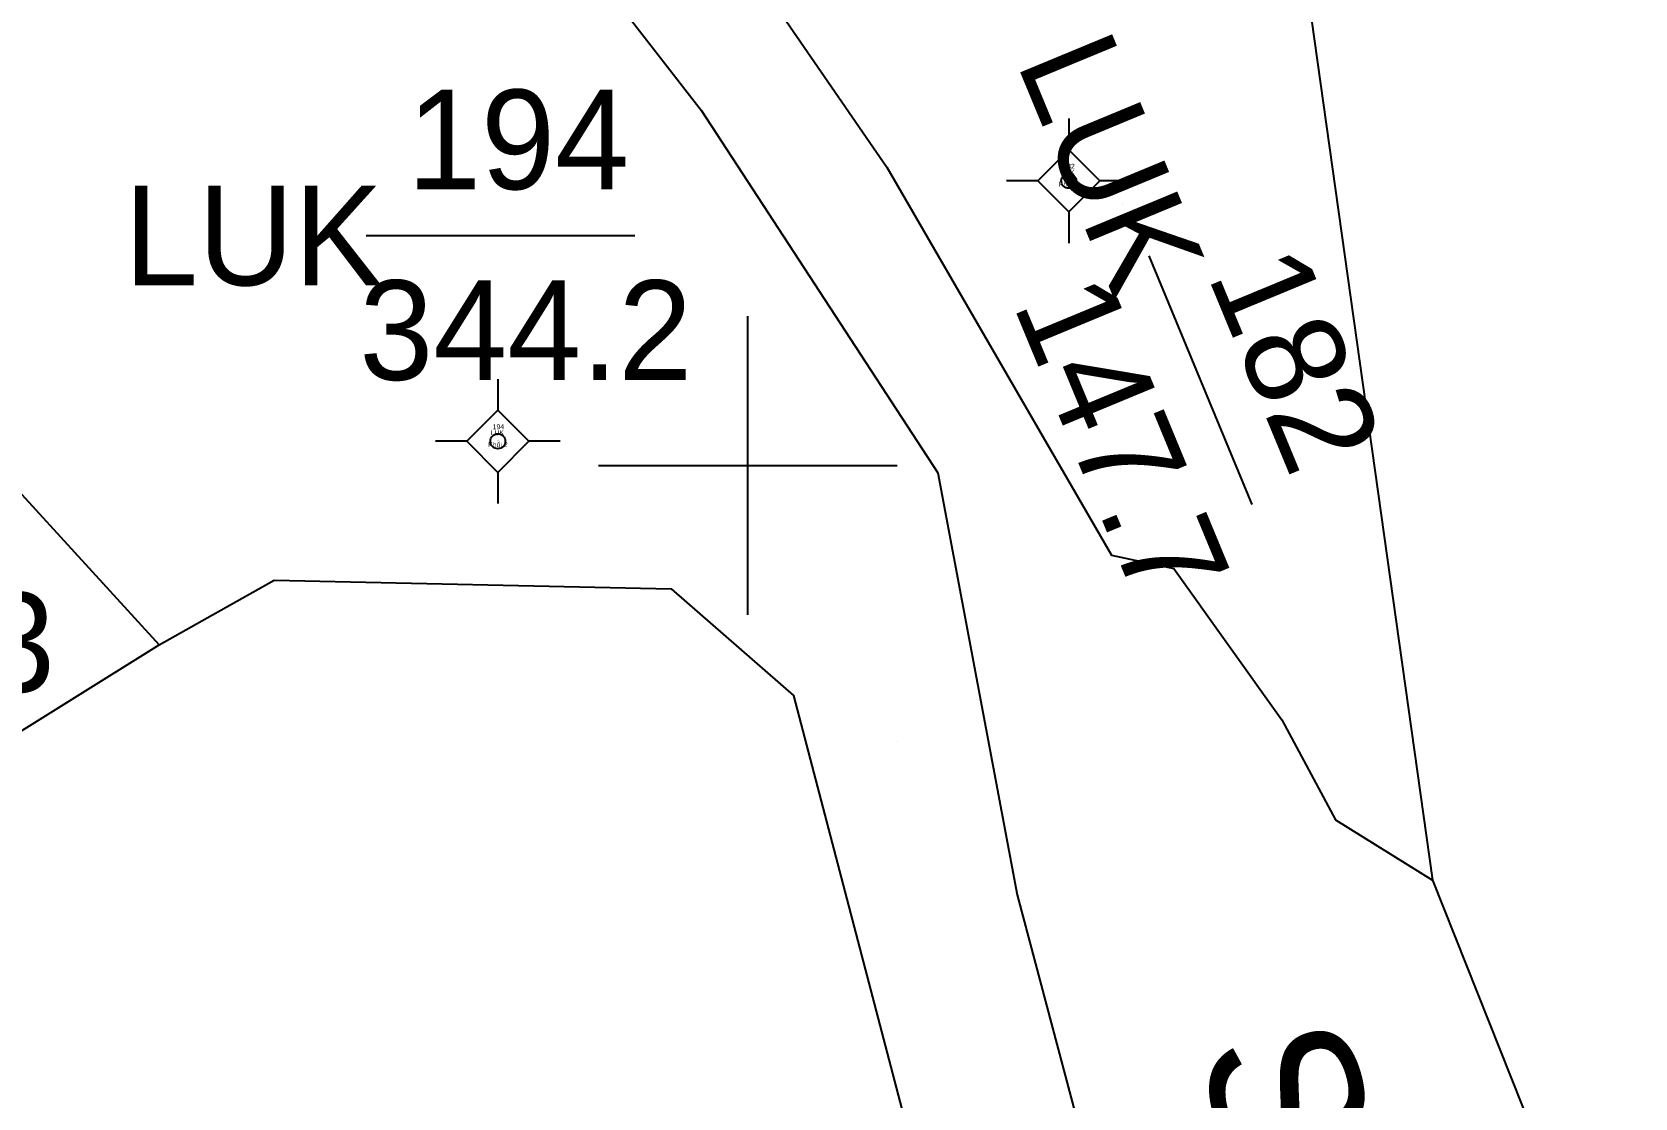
# Model space of a CAD drawing. Extents: x 550890 to 551618, y 1839259 to 1840146.
# Drawn here: x 551085.61 to 551117.83, y 1839587.3 to 1839608.71 of the extents above; entities that cross this region are included whole.
import ezdxf

# ---------------------------------------------------------------- set-up
doc = ezdxf.new("R2010")
doc.units = 0
for name, color, linetype in [('Level 10', 7, 'Continuous'), ('Level 11', 7, 'Continuous'), ('Level 13', 7, 'Continuous'), ('Level 15', 7, 'Continuous'), ('Level 2', 7, 'Continuous'), ('Level 31', 7, 'Continuous'), ('Level 4', 7, 'Continuous'), ('Level 48', 7, 'Continuous'), ('Level 63', 7, 'Continuous')]:
    doc.layers.add(name, color=color, linetype=linetype)

msp = doc.modelspace()

# ---------------------------------------------------------------- linework, layer by layer
at = {"layer": 'Level 10'}
msp.add_line((551110.98, 1839611.42), (551113.76, 1839591.67), dxfattribs=at)
for points in [[(551081.82, 1839608.12), (551082.71, 1839605.82), (551085.33, 1839599.5), (551088.17, 1839596.4)], [(551088.17, 1839596.4), (551090.48, 1839597.7), (551098.46, 1839597.52), (551100.92, 1839595.38), (551103.61, 1839585.1), (551103.28, 1839580.6), (551101.14, 1839576.6), (551097.99, 1839572.83)], [(551081.93, 1839588.67), (551082.99, 1839591.91), (551084.61, 1839594.18), (551088.17, 1839596.4)]]:
    msp.add_lwpolyline(points, dxfattribs=at)
at = {"layer": 'Level 11'}
for p, q in [((551106.45, 1839606.968), (551106.45, 1839606.343)), ((551106.45, 1839606.343), (551105.825, 1839605.718)), ((551107.075, 1839605.718), (551106.45, 1839606.343)), ((551105.825, 1839605.718), (551105.2, 1839605.718)), ((551105.825, 1839605.718), (551106.45, 1839605.093)), ((551106.45, 1839605.093), (551107.075, 1839605.718)), ((551107.7, 1839605.718), (551107.075, 1839605.718)), ((551106.45, 1839605.093), (551106.45, 1839604.468)), ((551094.974, 1839601.737), (551094.974, 1839601.112)), ((551094.974, 1839601.112), (551094.349, 1839600.487)), ((551095.599, 1839600.487), (551094.974, 1839601.112)), ((551094.349, 1839600.487), (551093.724, 1839600.487)), ((551094.349, 1839600.487), (551094.974, 1839599.862)), ((551094.974, 1839599.862), (551095.599, 1839600.487)), ((551096.224, 1839600.487), (551095.599, 1839600.487)), ((551094.974, 1839599.862), (551094.974, 1839599.237))]:
    msp.add_line(p, q, dxfattribs=at)
for centre in [(551106.449, 1839605.718), (551094.974, 1839600.487)]:
    msp.add_circle(centre, 0.15, dxfattribs=at)
at = {"layer": 'Level 13'}
for p, q in [((551107.54, 1839605.24), (551107.54, 1839605.24)), ((551092.33, 1839604.62), (551097.73, 1839604.62)), ((551108.06, 1839604.21), (551110.13, 1839599.22)), ((551103, 1839594.46), (551103, 1839594.46))]:
    msp.add_line(p, q, dxfattribs=at)
at = {"layer": 'Level 31'}
msp.add_line((551113.76, 1839591.67), (551117.83, 1839581.45), dxfattribs=at)
for points in [[(551098.15, 1839618.64), (551096.74, 1839616.44), (551096.33, 1839615.38), (551102.79, 1839605.99), (551107.31, 1839598.2), (551108.56, 1839597.93), (551110.73, 1839594.89), (551111.81, 1839592.88), (551113.76, 1839591.67)], [(551094.11, 1839616.07), (551094.6, 1839612.88), (551099.06, 1839607.14), (551103.82, 1839599.85), (551105.41, 1839591.38), (551107.29, 1839584.32)]]:
    msp.add_lwpolyline(points, dxfattribs=at)
at = {"layer": 'Level 63'}
for points in [[(551100, 1839597), (551100, 1839603)], [(551097, 1839600), (551103, 1839600)]]:
    msp.add_lwpolyline(points, dxfattribs=at)

# ---------------------------------------------------------------- texts
at = {"layer": 'Level 13'}
msp.add_text('194', height=2, dxfattribs=at).set_placement((551093.15, 1839605.55))
msp.add_text('182', height=2, rotation=292.5008, dxfattribs=at).set_placement((551109.23, 1839603.82))
at = {"layer": 'Level 15'}
for s, p in [('182', (551106.34, 1839605.96)), ('Khối 2', (551106.25, 1839605.6)), ('LUK', (551106.3, 1839605.84)), ('.', (551106.43, 1839605.72)), ('LUK', (551094.83, 1839600.61)), ('194', (551094.87, 1839600.73)), ('Khối 2', (551094.78, 1839600.37)), ('.', (551094.96, 1839600.49))]:
    msp.add_text(s, height=0.1, dxfattribs=at).set_placement(p)
at = {"layer": 'Level 2'}
msp.add_text('LUK', height=2, rotation=292.5008, dxfattribs=at).set_placement((551105.39, 1839608.1))
msp.add_text('LUK', height=2, dxfattribs=at).set_placement((551087.46, 1839603.62))
at = {"layer": 'Level 4'}
for s, p in [('344.2', (551092.19, 1839601.72)), ('170.3', (551079.38, 1839595.45))]:
    msp.add_text(s, height=2, dxfattribs=at).set_placement(p)
msp.add_text('147.7', height=2, rotation=292.5008, dxfattribs=at).set_placement((551105.32, 1839603.24))
at = {"layer": 'Level 48'}
msp.add_text('Suối', height=3, rotation=286.4589, dxfattribs=at).set_placement((551109.01, 1839588.27))

doc.saveas('drawing.dxf')
